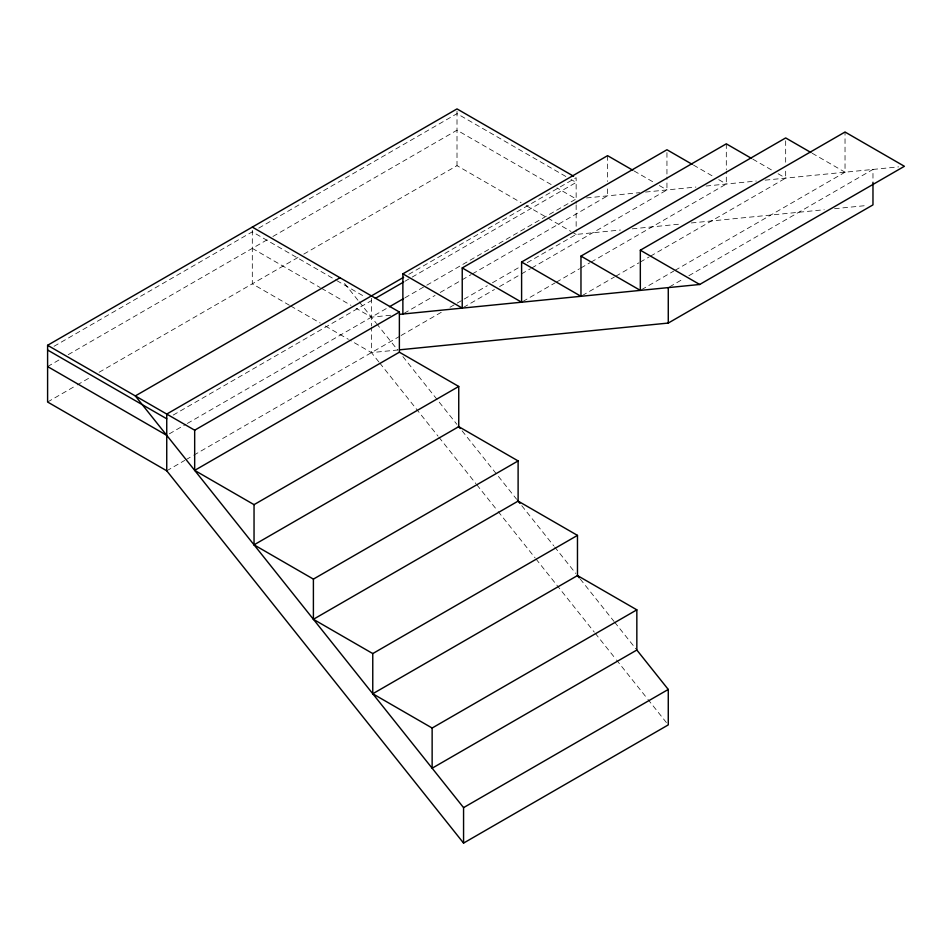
<?xml version="1.0" encoding="UTF-8"?>
<svg xmlns="http://www.w3.org/2000/svg" width="952" height="952" viewBox="0 0 952 952"><rect width="100%" height="100%" fill="white"/><g stroke="black" fill="none" stroke-linecap="round" stroke-linejoin="round"><path stroke-width="0.71" stroke-dasharray="4.76 3.57" d="M54.038 346.29L252.304 231.824L335.58 279.9M258.742 228.111L457.008 113.645L565.904 176.513M47.6 366.556L60.476 359.13M68.199 354.668L267.75 239.452M272.903 236.477L457.008 130.186L551.803 184.914M47.6 402.018L75.922 385.667M77.207 384.917L90.083 377.48M99.103 372.28L298.654 257.076M303.807 254.101L457.008 165.648L521.065 202.621M408.777 274.331L576.15 177.703L576.15 203.407M173.181 415.084L371.447 300.606M404.921 281.28L576.15 182.427L571.021 179.464M169.313 433.85L186.045 424.187M187.342 423.45L388.178 307.496M404.921 297.833L425.52 285.933M426.805 285.195L576.15 198.968L556.932 187.877M404.16 313.279L435.064 295.441M440.205 292.478L460.804 280.578M462.101 279.84L471.109 274.628M472.394 273.89L607.578 195.838L607.578 187.235M166.743 470.8L184.759 460.387M186.045 459.649L192.482 455.937M193.78 455.187L399.769 336.258M401.054 335.52L442.252 311.732M449.975 307.27L462.85 299.844M464.136 299.095L487.317 285.719M492.47 282.744L519.506 267.131M527.23 262.669L576.15 234.43L620.454 230.015M463.529 307.377L494.421 289.539M499.574 286.564L520.173 274.664M521.458 273.926L530.466 268.726M531.763 267.976L666.947 189.936L666.947 177.012M522.886 301.463L555.075 282.887M556.361 282.137L579.542 268.761M580.827 268.012L589.835 262.811M591.121 262.074L726.305 184.022L726.305 171.11M582.255 295.56L614.445 276.972M615.73 276.235L638.899 262.847M640.184 262.109L649.204 256.909M650.49 256.159L785.674 178.119L785.674 168.064M641.612 289.646L673.802 271.058M675.087 270.32L845.031 172.205L845.031 132.019M669.553 286.861L683.714 278.686M688.867 275.711L872.972 169.42L872.972 182.713M586.491 197.945L639.649 192.649M645.551 192.066L695.9 187.044M706.039 186.045L756.304 181.035M765.17 180.154L898.605 166.874M632.259 228.837L681.001 223.994M691.331 222.958L824.242 209.726M834.571 208.702L867.07 205.465M390.641 315.243L371.447 317.159L356.072 308.281M398.019 349.967L371.447 352.609L349.67 340.042M812.199 153.248L845.031 172.205M752.83 159.151L773.036 170.825M778.093 173.74L785.674 178.119M693.461 165.065L713.679 176.727M718.724 179.642L726.305 184.022M634.103 170.967L654.31 182.641M659.367 185.557L666.947 189.936M526.182 205.584L571.021 231.467M572.307 232.205L576.15 234.43M336.853 280.638L365.044 296.917M252.304 248.377L320.205 287.575M321.478 288.313L350.943 305.318M289.456 305.283L252.304 283.827L252.304 229.468M290.741 306.02L320.205 323.025M325.322 325.989L348.384 339.305M344.576 283.47L358.285 300.654M359.19 301.796L376.064 322.954M376.552 323.561L397.555 349.908M402.886 356.583L456.912 424.366M462.065 430.816L516.615 499.241M521.767 505.69L553.731 545.782M554.635 546.936L575.793 573.473M580.208 579.006L614.004 621.394M614.635 622.18L635.9 648.847M378.837 361.891L371.447 352.609L371.447 327.5M379.765 363.057L438.015 436.111M438.943 437.277L475.929 483.664M476.857 484.83L497.206 510.343M498.122 511.498L535.107 557.896M536.035 559.05L594.286 632.116M595.214 633.282L615.563 658.796M616.479 659.95L647.003 698.221M647.919 699.387L666.412 722.58M785.674 140.801L785.674 162.328M726.305 143.835L726.305 169.67M666.947 152.618L666.947 175.585M607.578 155.664L607.578 181.487M576.15 204.882L576.15 231.479M457.008 111.277L457.008 165.648M371.447 298.25L371.447 326.024"/><path stroke-width="1.43" d="M579.304 577.864L577.471 575.567L577.471 535.381L372.767 653.572L372.767 693.758L577.471 575.567L636.84 609.839L636.84 650.026L668.268 689.45L668.268 724.9L463.565 843.091L166.743 470.8L47.6 402.018L47.6 345.29L457.008 108.909L573.592 176.215M340.019 277.734L135.315 395.925L463.565 807.629L463.565 843.091M402.875 314.029L402.875 273.843L607.578 155.664L632.842 170.241M403.624 277.306L166.743 414.072L166.743 470.8M375.302 298.381L403.624 282.03M389.463 306.746L403.624 298.571M402.875 273.843L462.232 308.115L462.232 267.94L666.947 149.75L692.199 164.339M194.672 430.197L399.376 312.018L399.376 352.192L194.672 470.383L194.672 430.197L47.6 345.29M462.232 267.94L521.601 302.212L521.601 262.026L726.305 143.835L751.568 158.425M521.601 262.026L580.97 296.298L580.97 256.112L785.674 137.933L810.937 152.51M580.97 256.112L640.327 290.384L640.327 250.209L845.031 132.019L904.4 166.291L699.696 284.481L399.507 314.362M254.041 504.655L458.745 386.464L458.745 426.651L254.041 544.841L254.041 504.655L194.672 470.383M399.507 349.824L668.268 323.061L872.972 204.882L872.972 182.713M313.398 579.113L518.114 460.923L518.114 501.109L313.398 619.3L313.398 579.113L254.041 544.841M372.767 693.758L432.137 728.03L636.84 609.839M636.84 650.026L432.137 768.216L432.137 728.03M463.565 807.629L668.268 689.45M640.327 250.209L699.696 284.481M252.304 227.1L399.376 312.018M399.376 352.192L458.745 386.464M458.745 426.651L518.114 460.923M518.114 501.109L577.471 535.381M47.6 350.015L166.743 418.797M47.6 366.556L166.743 435.338M313.398 619.3L372.767 653.572M458.364 426.175L460.209 428.495M517.543 500.407L519.935 503.406M668.268 287.611L668.268 323.061"/></g></svg>
